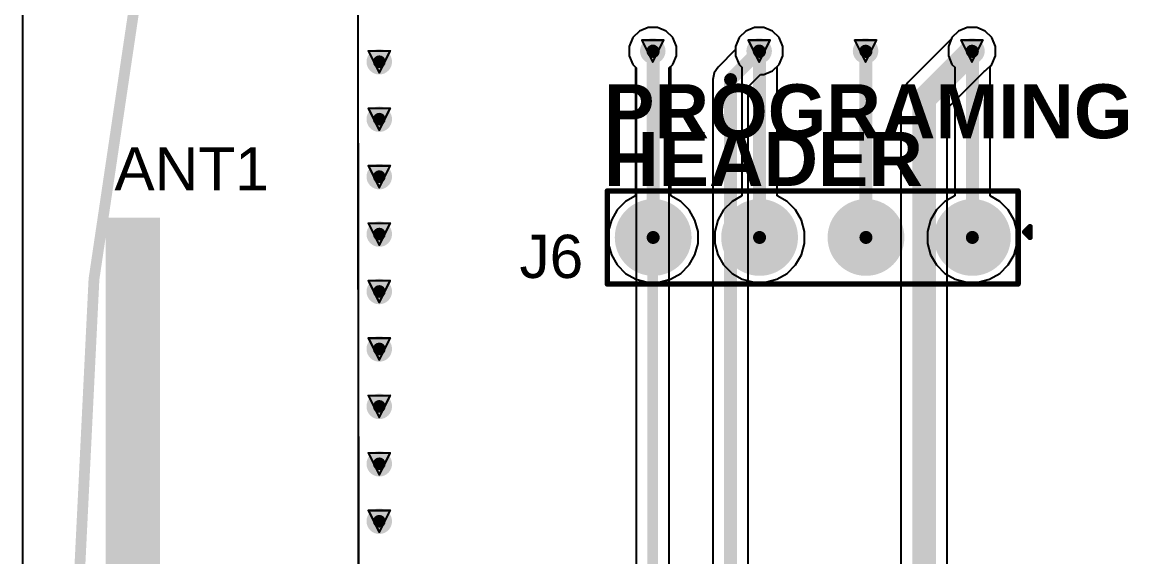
# Model space of a CAD drawing. Header units: inches. Extents: x -89 to 406, y -87 to 102.
# Drawn here: x -88.58 to -62.41, y 2.04 to 14.59 of the extents above; entities that cross this region are included whole.
import ezdxf

# ---------------------------------------------------------------- set-up
doc = ezdxf.new("R2010")
doc.units = ezdxf.units.IN
for name, color, linetype in [('Board_Outline', 56, 'Continuous'), ('Bottom Layer', 5, 'Continuous'), ('Drill Drawing', 1, 'Continuous'), ('Multi-Layer', 9, 'Continuous'), ('Top Layer', 1, 'Continuous'), ('Top Overlay', 2, 'Continuous'), ('Top Paste', 8, 'Continuous'), ('Top Solder', 216, 'Continuous'), ('Via Holes', 16, 'Continuous')]:
    doc.layers.add(name, color=color, linetype=linetype)
doc.styles.add('Arial', font='', dxfattribs={"height": 0.2})
doc.styles.add('Arial_Bold', font='', dxfattribs={"height": 0.2})
doc.styles.get('Arial').set_extended_font_data('Arial')
doc.styles.get('Arial_Bold').set_extended_font_data('Arial', bold=True)

msp = doc.modelspace()

# ---------------------------------------------------------------- hatches: boundary and pattern name
at = {"layer": 'Bottom Layer'}
h = msp.add_hatch(color=5, dxfattribs=at)
edge = h.paths.add_edge_path()
edge.add_arc((-73.762, 13.919), 0.3, 0, 360)
h = msp.add_hatch(color=5, dxfattribs=at)
edge = h.paths.add_edge_path()
edge.add_arc((-71.262, 13.919), 0.3, 0, 360)
h = msp.add_hatch(color=5, dxfattribs=at)
edge = h.paths.add_edge_path()
edge.add_arc((-68.762, 13.919), 0.3, 0, 360)
h = msp.add_hatch(color=5, dxfattribs=at)
edge = h.paths.add_edge_path()
edge.add_arc((-66.262, 13.919), 0.3, 0, 360)
h = msp.add_hatch(color=5, dxfattribs=at)
edge = h.paths.add_edge_path()
edge.add_arc((-80.188, 13.667), 0.3, 0, 360)
h = msp.add_hatch(color=5, dxfattribs=at)
edge = h.paths.add_edge_path()
edge.add_arc((-80.188, 12.317), 0.3, 0, 360)
h = msp.add_hatch(color=5, dxfattribs=at)
edge = h.paths.add_edge_path()
edge.add_arc((-80.188, 10.967), 0.3, 0, 360)
h = msp.add_hatch(color=5, dxfattribs=at)
edge = h.paths.add_edge_path()
edge.add_arc((-80.188, 9.617), 0.3, 0, 360)
h = msp.add_hatch(color=5, dxfattribs=at)
edge = h.paths.add_edge_path()
edge.add_arc((-80.188, 8.268), 0.3, 0, 360)
h = msp.add_hatch(color=5, dxfattribs=at)
edge = h.paths.add_edge_path()
edge.add_arc((-80.188, 6.918), 0.3, 0, 360)
h = msp.add_hatch(color=5, dxfattribs=at)
edge = h.paths.add_edge_path()
edge.add_arc((-80.188, 5.568), 0.3, 0, 360)
h = msp.add_hatch(color=5, dxfattribs=at)
edge = h.paths.add_edge_path()
edge.add_arc((-80.188, 4.219), 0.3, 0, 360)
h = msp.add_hatch(color=5, dxfattribs=at)
edge = h.paths.add_edge_path()
edge.add_arc((-80.188, 4.219), 0.3, 0, 360)
h = msp.add_hatch(color=5, dxfattribs=at)
edge = h.paths.add_edge_path()
edge.add_arc((-80.188, 2.869), 0.3, 0, 360)
at = {"layer": 'Top Layer'}
h = msp.add_hatch(color=1, dxfattribs=at)
edge = h.paths.add_edge_path()
edge.add_arc((-73.762, 13.919), 0.3, 0, 360)
h = msp.add_hatch(color=1, dxfattribs=at)
edge = h.paths.add_edge_path()
edge.add_arc((-71.262, 13.919), 0.3, 0, 360)
h = msp.add_hatch(color=1, dxfattribs=at)
edge = h.paths.add_edge_path()
edge.add_arc((-68.762, 13.919), 0.3, 0, 360)
h = msp.add_hatch(color=1, dxfattribs=at)
edge = h.paths.add_edge_path()
edge.add_arc((-66.262, 13.919), 0.3, 0, 360)
h = msp.add_hatch(color=1, dxfattribs=at)
edge = h.paths.add_edge_path()
edge.add_arc((-80.188, 13.667), 0.3, 0, 360)
h = msp.add_hatch(color=1, dxfattribs=at)
edge = h.paths.add_edge_path()
edge.add_arc((-80.188, 12.317), 0.3, 0, 360)
h = msp.add_hatch(color=1, dxfattribs=at)
edge = h.paths.add_edge_path()
edge.add_arc((-80.188, 10.967), 0.3, 0, 360)
h = msp.add_hatch(color=1, dxfattribs=at)
edge = h.paths.add_edge_path()
edge.add_arc((-73.752, 9.538), 0.8, 0, 360)
h = msp.add_hatch(color=1, dxfattribs=at)
edge = h.paths.add_edge_path()
edge.add_arc((-71.252, 9.538), 0.8, 0, 360)
h = msp.add_hatch(color=1, dxfattribs=at)
edge = h.paths.add_edge_path()
edge.add_arc((-68.752, 9.538), 0.8, 0, 360)
h = msp.add_hatch(color=1, dxfattribs=at)
edge = h.paths.add_edge_path()
edge.add_arc((-66.252, 9.538), 0.8, 0, 360)
msp.add_hatch(color=1, dxfattribs=at).paths.add_polyline_path([(-85.344, 10.001), (-86.614, 10.001), (-86.614, 9.246), (-85.344, 9.246)])
h = msp.add_hatch(color=1, dxfattribs=at)
edge = h.paths.add_edge_path()
edge.add_arc((-80.188, 9.617), 0.3, 0, 360)
h = msp.add_hatch(color=1, dxfattribs=at)
edge = h.paths.add_edge_path()
edge.add_arc((-80.188, 8.268), 0.3, 0, 360)
h = msp.add_hatch(color=1, dxfattribs=at)
edge = h.paths.add_edge_path()
edge.add_arc((-80.188, 6.918), 0.3, 0, 360)
h = msp.add_hatch(color=1, dxfattribs=at)
edge = h.paths.add_edge_path()
edge.add_arc((-80.188, 5.568), 0.3, 0, 360)
h = msp.add_hatch(color=1, dxfattribs=at)
edge = h.paths.add_edge_path()
edge.add_arc((-80.188, 4.219), 0.3, 0, 360)
h = msp.add_hatch(color=1, dxfattribs=at)
edge = h.paths.add_edge_path()
edge.add_arc((-80.188, 4.219), 0.3, 0, 360)
h = msp.add_hatch(color=1, dxfattribs=at)
edge = h.paths.add_edge_path()
edge.add_arc((-80.188, 2.869), 0.3, 0, 360)
at = {"layer": 'Top Paste'}
h = msp.add_hatch(color=8, dxfattribs=at)
edge = h.paths.add_edge_path()
edge.add_arc((-73.752, 9.538), 0.8, 0, 360)
h = msp.add_hatch(color=8, dxfattribs=at)
edge = h.paths.add_edge_path()
edge.add_arc((-71.252, 9.538), 0.8, 0, 360)
h = msp.add_hatch(color=8, dxfattribs=at)
edge = h.paths.add_edge_path()
edge.add_arc((-68.752, 9.538), 0.8, 0, 360)
h = msp.add_hatch(color=8, dxfattribs=at)
edge = h.paths.add_edge_path()
edge.add_arc((-66.252, 9.538), 0.8, 0, 360)
at = {"layer": 'Top Solder'}
h = msp.add_hatch(color=216, dxfattribs=at)
edge = h.paths.add_edge_path()
edge.add_arc((-73.752, 9.538), 0.902, 0, 360)
h = msp.add_hatch(color=216, dxfattribs=at)
edge = h.paths.add_edge_path()
edge.add_arc((-71.252, 9.538), 0.902, 0, 360)
h = msp.add_hatch(color=216, dxfattribs=at)
edge = h.paths.add_edge_path()
edge.add_arc((-68.752, 9.538), 0.902, 0, 360)
h = msp.add_hatch(color=216, dxfattribs=at)
edge = h.paths.add_edge_path()
edge.add_arc((-66.252, 9.538), 0.902, 0, 360)
at = {"layer": 'Via Holes'}
h = msp.add_hatch(color=7, dxfattribs=at)
edge = h.paths.add_edge_path()
edge.add_arc((-73.762, 13.919), 0.15, 0, 360)
h = msp.add_hatch(color=7, dxfattribs=at)
edge = h.paths.add_edge_path()
edge.add_arc((-71.262, 13.919), 0.15, 0, 360)
h = msp.add_hatch(color=7, dxfattribs=at)
edge = h.paths.add_edge_path()
edge.add_arc((-68.762, 13.919), 0.15, 0, 360)
h = msp.add_hatch(color=7, dxfattribs=at)
edge = h.paths.add_edge_path()
edge.add_arc((-66.262, 13.919), 0.15, 0, 360)
h = msp.add_hatch(color=7, dxfattribs=at)
edge = h.paths.add_edge_path()
edge.add_arc((-80.188, 13.667), 0.15, 0, 360)
h = msp.add_hatch(color=7, dxfattribs=at)
edge = h.paths.add_edge_path()
edge.add_arc((-80.188, 12.317), 0.15, 0, 360)
h = msp.add_hatch(color=7, dxfattribs=at)
edge = h.paths.add_edge_path()
edge.add_arc((-80.188, 10.967), 0.15, 0, 360)
h = msp.add_hatch(color=7, dxfattribs=at)
edge = h.paths.add_edge_path()
edge.add_arc((-80.188, 9.617), 0.15, 0, 360)
h = msp.add_hatch(color=7, dxfattribs=at)
edge = h.paths.add_edge_path()
edge.add_arc((-80.188, 8.268), 0.15, 0, 360)
h = msp.add_hatch(color=7, dxfattribs=at)
edge = h.paths.add_edge_path()
edge.add_arc((-80.188, 6.918), 0.15, 0, 360)
h = msp.add_hatch(color=7, dxfattribs=at)
edge = h.paths.add_edge_path()
edge.add_arc((-80.188, 5.568), 0.15, 0, 360)
h = msp.add_hatch(color=7, dxfattribs=at)
edge = h.paths.add_edge_path()
edge.add_arc((-80.188, 4.219), 0.15, 0, 360)
h = msp.add_hatch(color=7, dxfattribs=at)
edge = h.paths.add_edge_path()
edge.add_arc((-80.188, 4.219), 0.15, 0, 360)
h = msp.add_hatch(color=7, dxfattribs=at)
edge = h.paths.add_edge_path()
edge.add_arc((-80.188, 2.869), 0.15, 0, 360)

# ---------------------------------------------------------------- linework, layer by layer
at = {"layer": 'Board_Outline'}
msp.add_lwpolyline([(87.312, 0, 0.254, 0.254, 1), (-87.312, 0, 0.254, 0.254, 1)], format="xyseb", close=True, dxfattribs=at)
at = {"layer": 'Bottom Layer'}
for p, q in [((-80.644, -32.791), (-80.698, 32.66)), ((-73.872, 14.473), (-74.075, 14.389)), ((-73.651, 14.473), (-73.872, 14.473)), ((-73.448, 14.389), (-73.651, 14.473)), ((-71.372, 14.473), (-71.575, 14.389)), ((-71.151, 14.473), (-71.372, 14.473)), ((-70.948, 14.389), (-71.151, 14.473)), ((-66.372, 14.473), (-66.575, 14.389)), ((-66.151, 14.473), (-66.372, 14.473)), ((-65.948, 14.389), (-66.151, 14.473)), ((-74.231, 14.233), (-74.316, 14.029)), ((-74.075, 14.389), (-74.231, 14.233)), ((-73.292, 14.233), (-73.448, 14.389)), ((-73.208, 14.029), (-73.292, 14.233)), ((-71.731, 14.233), (-71.816, 14.029)), ((-71.575, 14.389), (-71.731, 14.233)), ((-70.792, 14.233), (-70.948, 14.389)), ((-70.708, 14.029), (-70.792, 14.233)), ((-66.741, 14.209), (-67.771, 13.179)), ((-66.731, 14.233), (-66.741, 14.209)), ((-66.575, 14.389), (-66.731, 14.233)), ((-65.792, 14.233), (-65.948, 14.389)), ((-65.708, 14.029), (-65.792, 14.233)), ((-74.316, 14.029), (-74.316, 13.809)), ((-73.208, 13.809), (-73.208, 14.029)), ((-71.816, 13.951), (-72.226, 13.541)), ((-71.816, 14.029), (-71.816, 13.951)), ((-70.708, 13.809), (-70.708, 14.029)), ((-65.708, 13.809), (-65.708, 14.029)), ((-74.316, 13.809), (-74.231, 13.605)), ((-74.231, 13.605), (-74.15, 13.524)), ((-73.373, 13.524), (-73.292, 13.605)), ((-73.292, 13.605), (-73.208, 13.809)), ((-70.948, 13.45), (-70.792, 13.605)), ((-70.792, 13.605), (-70.708, 13.809)), ((-65.948, 13.45), (-65.792, 13.605)), ((-65.792, 13.605), (-65.708, 13.809)), ((-74.15, 13.524), (-74.15, -6.666)), ((-73.373, -6.666), (-73.373, 13.524)), ((-72.316, 13.407), (-72.347, 13.248)), ((-72.226, 13.541), (-72.316, 13.407)), ((-71.518, 13.076), (-71.23, 13.365)), ((-71.23, 13.365), (-71.151, 13.365)), ((-71.151, 13.365), (-70.948, 13.45)), ((-66.842, 12.569), (-65.972, 13.439)), ((-65.972, 13.439), (-65.948, 13.45)), ((-72.347, 13.248), (-72.347, -5.981)), ((-67.771, 13.179), (-67.889, 13.003)), ((-71.518, -5.981), (-71.518, 13.076)), ((-67.889, 13.003), (-67.93, 12.795)), ((-67.93, 12.795), (-67.93, -3.828)), ((-66.842, -3.737), (-66.842, 12.569))]:
    msp.add_line(p, q, dxfattribs=at)
for points in [[(-67.386, 12.795, 0.559, 0.559, 0), (-66.262, 13.919, 0.559, 0.559, 0)], [(-73.762, -7.061, 0.254, 0.254, 0), (-73.762, 13.945, 0.254, 0.254, 0)], [(-71.933, 13.248, 0.305, 0.305, 0), (-71.262, 13.919, 0.305, 0.305, 0)], [(-71.933, -6.35, 0.305, 0.305, 0), (-71.933, 13.248, 0.305, 0.305, 0)], [(-67.386, -3.962, 0.559, 0.559, 0), (-67.386, 12.795, 0.559, 0.559, 0)]]:
    msp.add_lwpolyline(points, format="xyseb", dxfattribs=at)
for points in [[(-66.401, 13.919, 0.279, 0.279, 1), (-66.122, 13.919, 0.279, 0.279, 1)], [(-73.825, 13.945, 0.127, 0.127, 1), (-73.698, 13.945, 0.127, 0.127, 1)], [(-71.338, 13.919, 0.152, 0.152, 1), (-71.185, 13.919, 0.152, 0.152, 1)], [(-72.009, 13.248, 0.152, 0.152, 1), (-71.857, 13.248, 0.152, 0.152, 1)], [(-72.009, 13.248, 0.152, 0.152, 1), (-71.857, 13.248, 0.152, 0.152, 1)], [(-67.526, 12.795, 0.279, 0.279, 1), (-67.246, 12.795, 0.279, 0.279, 1)], [(-67.526, 12.795, 0.279, 0.279, 1), (-67.246, 12.795, 0.279, 0.279, 1)]]:
    msp.add_lwpolyline(points, format="xyseb", close=True, dxfattribs=at)
at = {"layer": 'Drill Drawing'}
for points in [[(-74.016, 14.173, 0.0508, 0.0508, 0), (-73.508, 14.173, 0.0508, 0.0508, 0)], [(-74.016, 14.173, 0.0508, 0.0508, 0), (-73.762, 13.665, 0.0508, 0.0508, 0)], [(-73.762, 13.665, 0.0508, 0.0508, 0), (-73.508, 14.173, 0.0508, 0.0508, 0)], [(-71.516, 14.173, 0.0508, 0.0508, 0), (-71.008, 14.173, 0.0508, 0.0508, 0)], [(-71.516, 14.173, 0.0508, 0.0508, 0), (-71.262, 13.665, 0.0508, 0.0508, 0)], [(-71.262, 13.665, 0.0508, 0.0508, 0), (-71.008, 14.173, 0.0508, 0.0508, 0)], [(-69.016, 14.173, 0.0508, 0.0508, 0), (-68.508, 14.173, 0.0508, 0.0508, 0)], [(-69.016, 14.173, 0.0508, 0.0508, 0), (-68.762, 13.665, 0.0508, 0.0508, 0)], [(-68.762, 13.665, 0.0508, 0.0508, 0), (-68.508, 14.173, 0.0508, 0.0508, 0)], [(-66.516, 14.173, 0.0508, 0.0508, 0), (-66.008, 14.173, 0.0508, 0.0508, 0)], [(-66.516, 14.173, 0.0508, 0.0508, 0), (-66.262, 13.665, 0.0508, 0.0508, 0)], [(-66.262, 13.665, 0.0508, 0.0508, 0), (-66.008, 14.173, 0.0508, 0.0508, 0)], [(-80.442, 13.921, 0.0508, 0.0508, 0), (-79.934, 13.921, 0.0508, 0.0508, 0)], [(-80.442, 13.921, 0.0508, 0.0508, 0), (-80.188, 13.413, 0.0508, 0.0508, 0)], [(-80.188, 13.413, 0.0508, 0.0508, 0), (-79.934, 13.921, 0.0508, 0.0508, 0)], [(-80.442, 12.571, 0.0508, 0.0508, 0), (-79.934, 12.571, 0.0508, 0.0508, 0)], [(-80.442, 12.571, 0.0508, 0.0508, 0), (-80.188, 12.063, 0.0508, 0.0508, 0)], [(-80.188, 12.063, 0.0508, 0.0508, 0), (-79.934, 12.571, 0.0508, 0.0508, 0)], [(-80.442, 11.221, 0.0508, 0.0508, 0), (-79.934, 11.221, 0.0508, 0.0508, 0)], [(-80.442, 11.221, 0.0508, 0.0508, 0), (-80.188, 10.713, 0.0508, 0.0508, 0)], [(-80.188, 10.713, 0.0508, 0.0508, 0), (-79.934, 11.221, 0.0508, 0.0508, 0)], [(-80.442, 9.871, 0.0508, 0.0508, 0), (-79.934, 9.871, 0.0508, 0.0508, 0)], [(-80.442, 9.871, 0.0508, 0.0508, 0), (-80.188, 9.363, 0.0508, 0.0508, 0)], [(-80.188, 9.363, 0.0508, 0.0508, 0), (-79.934, 9.871, 0.0508, 0.0508, 0)], [(-80.442, 8.522, 0.0508, 0.0508, 0), (-79.934, 8.522, 0.0508, 0.0508, 0)], [(-80.442, 8.522, 0.0508, 0.0508, 0), (-80.188, 8.014, 0.0508, 0.0508, 0)], [(-80.188, 8.014, 0.0508, 0.0508, 0), (-79.934, 8.522, 0.0508, 0.0508, 0)], [(-80.442, 7.172, 0.0508, 0.0508, 0), (-79.934, 7.172, 0.0508, 0.0508, 0)], [(-80.442, 7.172, 0.0508, 0.0508, 0), (-80.188, 6.664, 0.0508, 0.0508, 0)], [(-80.188, 6.664, 0.0508, 0.0508, 0), (-79.934, 7.172, 0.0508, 0.0508, 0)], [(-80.442, 5.822, 0.0508, 0.0508, 0), (-79.934, 5.822, 0.0508, 0.0508, 0)], [(-80.442, 5.822, 0.0508, 0.0508, 0), (-80.188, 5.314, 0.0508, 0.0508, 0)], [(-80.188, 5.314, 0.0508, 0.0508, 0), (-79.934, 5.822, 0.0508, 0.0508, 0)], [(-80.442, 4.473, 0.0508, 0.0508, 0), (-79.934, 4.473, 0.0508, 0.0508, 0)], [(-80.442, 4.473, 0.0508, 0.0508, 0), (-80.188, 3.965, 0.0508, 0.0508, 0)], [(-80.188, 3.965, 0.0508, 0.0508, 0), (-79.934, 4.473, 0.0508, 0.0508, 0)], [(-80.442, 3.123, 0.0508, 0.0508, 0), (-79.934, 3.123, 0.0508, 0.0508, 0)], [(-80.442, 3.123, 0.0508, 0.0508, 0), (-80.188, 2.615, 0.0508, 0.0508, 0)], [(-80.188, 2.615, 0.0508, 0.0508, 0), (-79.934, 3.123, 0.0508, 0.0508, 0)]]:
    msp.add_lwpolyline(points, format="xyseb", dxfattribs=at)
for points in [[(-74.028, 14.173, 0.0254, 0.0254, 1), (-74.003, 14.173, 0.0254, 0.0254, 1)], [(-74.028, 14.173, 0.0254, 0.0254, 1), (-74.003, 14.173, 0.0254, 0.0254, 1)], [(-73.52, 14.173, 0.0254, 0.0254, 1), (-73.495, 14.173, 0.0254, 0.0254, 1)], [(-73.52, 14.173, 0.0254, 0.0254, 1), (-73.495, 14.173, 0.0254, 0.0254, 1)], [(-71.528, 14.173, 0.0254, 0.0254, 1), (-71.503, 14.173, 0.0254, 0.0254, 1)], [(-71.528, 14.173, 0.0254, 0.0254, 1), (-71.503, 14.173, 0.0254, 0.0254, 1)], [(-71.02, 14.173, 0.0254, 0.0254, 1), (-70.995, 14.173, 0.0254, 0.0254, 1)], [(-71.02, 14.173, 0.0254, 0.0254, 1), (-70.995, 14.173, 0.0254, 0.0254, 1)], [(-69.028, 14.173, 0.0254, 0.0254, 1), (-69.003, 14.173, 0.0254, 0.0254, 1)], [(-69.028, 14.173, 0.0254, 0.0254, 1), (-69.003, 14.173, 0.0254, 0.0254, 1)], [(-68.52, 14.173, 0.0254, 0.0254, 1), (-68.495, 14.173, 0.0254, 0.0254, 1)], [(-68.52, 14.173, 0.0254, 0.0254, 1), (-68.495, 14.173, 0.0254, 0.0254, 1)], [(-66.528, 14.173, 0.0254, 0.0254, 1), (-66.503, 14.173, 0.0254, 0.0254, 1)], [(-66.528, 14.173, 0.0254, 0.0254, 1), (-66.503, 14.173, 0.0254, 0.0254, 1)], [(-66.02, 14.173, 0.0254, 0.0254, 1), (-65.995, 14.173, 0.0254, 0.0254, 1)], [(-66.02, 14.173, 0.0254, 0.0254, 1), (-65.995, 14.173, 0.0254, 0.0254, 1)], [(-80.454, 13.921, 0.0254, 0.0254, 1), (-80.429, 13.921, 0.0254, 0.0254, 1)], [(-80.454, 13.921, 0.0254, 0.0254, 1), (-80.429, 13.921, 0.0254, 0.0254, 1)], [(-79.947, 13.921, 0.0254, 0.0254, 1), (-79.921, 13.921, 0.0254, 0.0254, 1)], [(-79.947, 13.921, 0.0254, 0.0254, 1), (-79.921, 13.921, 0.0254, 0.0254, 1)], [(-73.774, 13.665, 0.0254, 0.0254, 1), (-73.749, 13.665, 0.0254, 0.0254, 1)], [(-73.774, 13.665, 0.0254, 0.0254, 1), (-73.749, 13.665, 0.0254, 0.0254, 1)], [(-71.274, 13.665, 0.0254, 0.0254, 1), (-71.249, 13.665, 0.0254, 0.0254, 1)], [(-71.274, 13.665, 0.0254, 0.0254, 1), (-71.249, 13.665, 0.0254, 0.0254, 1)], [(-68.774, 13.665, 0.0254, 0.0254, 1), (-68.749, 13.665, 0.0254, 0.0254, 1)], [(-68.774, 13.665, 0.0254, 0.0254, 1), (-68.749, 13.665, 0.0254, 0.0254, 1)], [(-66.274, 13.665, 0.0254, 0.0254, 1), (-66.249, 13.665, 0.0254, 0.0254, 1)], [(-66.274, 13.665, 0.0254, 0.0254, 1), (-66.249, 13.665, 0.0254, 0.0254, 1)], [(-80.201, 13.413, 0.0254, 0.0254, 1), (-80.175, 13.413, 0.0254, 0.0254, 1)], [(-80.201, 13.413, 0.0254, 0.0254, 1), (-80.175, 13.413, 0.0254, 0.0254, 1)], [(-80.454, 12.571, 0.0254, 0.0254, 1), (-80.429, 12.571, 0.0254, 0.0254, 1)], [(-80.454, 12.571, 0.0254, 0.0254, 1), (-80.429, 12.571, 0.0254, 0.0254, 1)], [(-79.947, 12.571, 0.0254, 0.0254, 1), (-79.921, 12.571, 0.0254, 0.0254, 1)], [(-79.947, 12.571, 0.0254, 0.0254, 1), (-79.921, 12.571, 0.0254, 0.0254, 1)], [(-80.201, 12.063, 0.0254, 0.0254, 1), (-80.175, 12.063, 0.0254, 0.0254, 1)], [(-80.201, 12.063, 0.0254, 0.0254, 1), (-80.175, 12.063, 0.0254, 0.0254, 1)], [(-80.454, 11.221, 0.0254, 0.0254, 1), (-80.429, 11.221, 0.0254, 0.0254, 1)], [(-80.454, 11.221, 0.0254, 0.0254, 1), (-80.429, 11.221, 0.0254, 0.0254, 1)], [(-79.947, 11.221, 0.0254, 0.0254, 1), (-79.921, 11.221, 0.0254, 0.0254, 1)], [(-79.947, 11.221, 0.0254, 0.0254, 1), (-79.921, 11.221, 0.0254, 0.0254, 1)], [(-80.201, 10.713, 0.0254, 0.0254, 1), (-80.175, 10.713, 0.0254, 0.0254, 1)], [(-80.201, 10.713, 0.0254, 0.0254, 1), (-80.175, 10.713, 0.0254, 0.0254, 1)], [(-80.454, 9.871, 0.0254, 0.0254, 1), (-80.429, 9.871, 0.0254, 0.0254, 1)], [(-80.454, 9.871, 0.0254, 0.0254, 1), (-80.429, 9.871, 0.0254, 0.0254, 1)], [(-79.947, 9.871, 0.0254, 0.0254, 1), (-79.921, 9.871, 0.0254, 0.0254, 1)], [(-79.947, 9.871, 0.0254, 0.0254, 1), (-79.921, 9.871, 0.0254, 0.0254, 1)], [(-80.201, 9.363, 0.0254, 0.0254, 1), (-80.175, 9.363, 0.0254, 0.0254, 1)], [(-80.201, 9.363, 0.0254, 0.0254, 1), (-80.175, 9.363, 0.0254, 0.0254, 1)], [(-80.454, 8.522, 0.0254, 0.0254, 1), (-80.429, 8.522, 0.0254, 0.0254, 1)], [(-80.454, 8.522, 0.0254, 0.0254, 1), (-80.429, 8.522, 0.0254, 0.0254, 1)], [(-79.947, 8.522, 0.0254, 0.0254, 1), (-79.921, 8.522, 0.0254, 0.0254, 1)], [(-79.947, 8.522, 0.0254, 0.0254, 1), (-79.921, 8.522, 0.0254, 0.0254, 1)], [(-80.201, 8.014, 0.0254, 0.0254, 1), (-80.175, 8.014, 0.0254, 0.0254, 1)], [(-80.201, 8.014, 0.0254, 0.0254, 1), (-80.175, 8.014, 0.0254, 0.0254, 1)], [(-80.454, 7.172, 0.0254, 0.0254, 1), (-80.429, 7.172, 0.0254, 0.0254, 1)], [(-80.454, 7.172, 0.0254, 0.0254, 1), (-80.429, 7.172, 0.0254, 0.0254, 1)], [(-79.947, 7.172, 0.0254, 0.0254, 1), (-79.921, 7.172, 0.0254, 0.0254, 1)], [(-79.947, 7.172, 0.0254, 0.0254, 1), (-79.921, 7.172, 0.0254, 0.0254, 1)], [(-80.201, 6.664, 0.0254, 0.0254, 1), (-80.175, 6.664, 0.0254, 0.0254, 1)], [(-80.201, 6.664, 0.0254, 0.0254, 1), (-80.175, 6.664, 0.0254, 0.0254, 1)], [(-80.454, 5.822, 0.0254, 0.0254, 1), (-80.429, 5.822, 0.0254, 0.0254, 1)], [(-80.454, 5.822, 0.0254, 0.0254, 1), (-80.429, 5.822, 0.0254, 0.0254, 1)], [(-79.947, 5.822, 0.0254, 0.0254, 1), (-79.921, 5.822, 0.0254, 0.0254, 1)], [(-79.947, 5.822, 0.0254, 0.0254, 1), (-79.921, 5.822, 0.0254, 0.0254, 1)], [(-80.201, 5.314, 0.0254, 0.0254, 1), (-80.175, 5.314, 0.0254, 0.0254, 1)], [(-80.201, 5.314, 0.0254, 0.0254, 1), (-80.175, 5.314, 0.0254, 0.0254, 1)], [(-80.454, 4.473, 0.0254, 0.0254, 1), (-80.429, 4.473, 0.0254, 0.0254, 1)], [(-80.454, 4.473, 0.0254, 0.0254, 1), (-80.429, 4.473, 0.0254, 0.0254, 1)], [(-79.947, 4.473, 0.0254, 0.0254, 1), (-79.921, 4.473, 0.0254, 0.0254, 1)], [(-79.947, 4.473, 0.0254, 0.0254, 1), (-79.921, 4.473, 0.0254, 0.0254, 1)], [(-80.201, 3.965, 0.0254, 0.0254, 1), (-80.175, 3.965, 0.0254, 0.0254, 1)], [(-80.201, 3.965, 0.0254, 0.0254, 1), (-80.175, 3.965, 0.0254, 0.0254, 1)], [(-80.454, 3.123, 0.0254, 0.0254, 1), (-80.429, 3.123, 0.0254, 0.0254, 1)], [(-80.454, 3.123, 0.0254, 0.0254, 1), (-80.429, 3.123, 0.0254, 0.0254, 1)], [(-79.947, 3.123, 0.0254, 0.0254, 1), (-79.921, 3.123, 0.0254, 0.0254, 1)], [(-79.947, 3.123, 0.0254, 0.0254, 1), (-79.921, 3.123, 0.0254, 0.0254, 1)], [(-80.201, 2.615, 0.0254, 0.0254, 1), (-80.175, 2.615, 0.0254, 0.0254, 1)], [(-80.201, 2.615, 0.0254, 0.0254, 1), (-80.175, 2.615, 0.0254, 0.0254, 1)]]:
    msp.add_lwpolyline(points, format="xyseb", close=True, dxfattribs=at)
at = {"layer": 'Multi-Layer'}
for p, q in [((-88.57, 33.401), (-88.576, -33.63)), ((-80.643, -33.63), (-80.698, 33.401))]:
    msp.add_line(p, q, dxfattribs=at)
at = {"layer": 'Top Layer'}
for p, q in [((-80.665, -7.112), (-80.698, 32.66)), ((-73.872, 14.473), (-74.075, 14.389)), ((-73.651, 14.473), (-73.872, 14.473)), ((-73.448, 14.389), (-73.651, 14.473)), ((-71.372, 14.473), (-71.575, 14.389)), ((-71.151, 14.473), (-71.372, 14.473)), ((-70.948, 14.389), (-71.151, 14.473)), ((-66.372, 14.473), (-66.575, 14.389)), ((-66.151, 14.473), (-66.372, 14.473)), ((-65.948, 14.389), (-66.151, 14.473)), ((-74.231, 14.233), (-74.316, 14.029)), ((-74.075, 14.389), (-74.231, 14.233)), ((-73.292, 14.233), (-73.448, 14.389)), ((-73.208, 14.029), (-73.292, 14.233)), ((-71.731, 14.233), (-71.816, 14.029)), ((-71.575, 14.389), (-71.731, 14.233)), ((-70.792, 14.233), (-70.948, 14.389)), ((-70.708, 14.029), (-70.792, 14.233)), ((-66.731, 14.233), (-66.816, 14.029)), ((-66.575, 14.389), (-66.731, 14.233)), ((-65.792, 14.233), (-65.948, 14.389)), ((-65.708, 14.029), (-65.792, 14.233)), ((-74.316, 14.029), (-74.316, 13.809)), ((-73.208, 13.809), (-73.208, 14.029)), ((-71.816, 14.029), (-71.816, 13.809)), ((-70.708, 13.809), (-70.708, 14.029)), ((-66.816, 14.029), (-66.816, 13.809)), ((-65.708, 13.809), (-65.708, 14.029)), ((-74.316, 13.809), (-74.231, 13.605)), ((-74.231, 13.605), (-74.167, 13.541)), ((-73.338, 13.559), (-73.292, 13.605)), ((-73.292, 13.605), (-73.208, 13.809)), ((-71.816, 13.809), (-71.731, 13.605)), ((-71.731, 13.605), (-71.667, 13.541)), ((-70.838, 13.559), (-70.792, 13.605)), ((-70.792, 13.605), (-70.708, 13.809)), ((-66.816, 13.809), (-66.731, 13.605)), ((-66.731, 13.605), (-66.667, 13.541)), ((-65.838, 13.559), (-65.792, 13.605)), ((-65.792, 13.605), (-65.708, 13.809)), ((-74.167, 13.541), (-74.167, 10.516)), ((-73.338, 10.516), (-73.338, 13.559)), ((-71.667, 13.541), (-71.667, 10.516)), ((-70.838, 10.516), (-70.838, 13.559)), ((-66.667, 13.541), (-66.667, 10.516)), ((-65.838, 10.516), (-65.838, 13.559)), ((-74.167, 10.516), (-74.4, 10.381)), ((-73.105, 10.381), (-73.338, 10.516)), ((-71.667, 10.516), (-71.9, 10.381)), ((-70.605, 10.381), (-70.838, 10.516)), ((-66.667, 10.516), (-66.9, 10.381)), ((-65.605, 10.381), (-65.838, 10.516)), ((-74.4, 10.381), (-74.596, 10.185)), ((-72.909, 10.185), (-73.105, 10.381)), ((-71.9, 10.381), (-72.096, 10.185)), ((-70.409, 10.185), (-70.605, 10.381)), ((-66.9, 10.381), (-67.096, 10.185)), ((-65.409, 10.185), (-65.605, 10.381)), ((-74.735, 9.945), (-74.806, 9.676)), ((-74.596, 10.185), (-74.735, 9.945)), ((-72.77, 9.945), (-72.909, 10.185)), ((-72.698, 9.676), (-72.77, 9.945)), ((-72.235, 9.945), (-72.306, 9.676)), ((-72.096, 10.185), (-72.235, 9.945)), ((-70.27, 9.945), (-70.409, 10.185)), ((-70.198, 9.676), (-70.27, 9.945)), ((-67.235, 9.945), (-67.306, 9.676)), ((-67.096, 10.185), (-67.235, 9.945)), ((-65.27, 9.945), (-65.409, 10.185)), ((-65.198, 9.676), (-65.27, 9.945)), ((-74.806, 9.676), (-74.806, 9.399)), ((-72.698, 9.399), (-72.698, 9.676)), ((-72.306, 9.676), (-72.306, 9.399)), ((-70.198, 9.399), (-70.198, 9.676)), ((-67.306, 9.676), (-67.306, 9.399)), ((-65.198, 9.399), (-65.198, 9.676)), ((-74.806, 9.399), (-74.735, 9.131)), ((-72.77, 9.131), (-72.698, 9.399)), ((-72.306, 9.399), (-72.235, 9.131)), ((-70.27, 9.131), (-70.198, 9.399)), ((-67.306, 9.399), (-67.235, 9.131)), ((-65.27, 9.131), (-65.198, 9.399)), ((-74.735, 9.131), (-74.596, 8.891)), ((-72.909, 8.891), (-72.77, 9.131)), ((-72.235, 9.131), (-72.096, 8.891)), ((-70.409, 8.891), (-70.27, 9.131)), ((-67.235, 9.131), (-67.096, 8.891)), ((-65.409, 8.891), (-65.27, 9.131)), ((-74.596, 8.891), (-74.4, 8.694)), ((-74.4, 8.694), (-74.159, 8.556)), ((-73.346, 8.556), (-73.105, 8.694)), ((-73.105, 8.694), (-72.909, 8.891)), ((-72.096, 8.891), (-71.9, 8.694)), ((-71.9, 8.694), (-71.659, 8.556)), ((-70.846, 8.556), (-70.605, 8.694)), ((-70.605, 8.694), (-70.409, 8.891)), ((-67.096, 8.891), (-66.9, 8.694)), ((-66.9, 8.694), (-66.659, 8.556)), ((-65.846, 8.556), (-65.605, 8.694)), ((-65.605, 8.694), (-65.409, 8.891)), ((-74.159, 8.556), (-73.891, 8.484)), ((-73.891, 8.484), (-73.614, 8.484)), ((-73.614, 8.484), (-73.346, 8.556)), ((-71.659, 8.556), (-71.391, 8.484)), ((-71.391, 8.484), (-71.114, 8.484)), ((-71.114, 8.484), (-70.846, 8.556)), ((-66.659, 8.556), (-66.391, 8.484)), ((-66.391, 8.484), (-66.114, 8.484)), ((-66.114, 8.484), (-65.846, 8.556))]:
    msp.add_line(p, q, dxfattribs=at)
for points in [[(-73.752, 9.538, 0.305, 0.305, 0), (-73.752, 13.91, 0.305, 0.305, 0)], [(-71.252, 9.538, 0.305, 0.305, 0), (-71.252, 13.91, 0.305, 0.305, 0)], [(-68.752, 9.538, 0.305, 0.305, 0), (-68.752, 13.91, 0.305, 0.305, 0)], [(-66.252, 9.538, 0.305, 0.305, 0), (-66.252, 13.91, 0.305, 0.305, 0)], [(-85.978, -6.543, 1.27, 1.27, 0), (-85.978, 9.298, 1.27, 1.27, 0)]]:
    msp.add_lwpolyline(points, format="xyseb", dxfattribs=at)
for points in [[(-73.829, 13.91, 0.152, 0.152, 1), (-73.676, 13.91, 0.152, 0.152, 1)], [(-71.329, 13.91, 0.152, 0.152, 1), (-71.176, 13.91, 0.152, 0.152, 1)], [(-68.829, 13.91, 0.152, 0.152, 1), (-68.676, 13.91, 0.152, 0.152, 1)], [(-66.329, 13.91, 0.152, 0.152, 1), (-66.176, 13.91, 0.152, 0.152, 1)], [(-86.296, 9.298, 0.635, 0.635, 1), (-85.661, 9.298, 0.635, 0.635, 1)], [(-73.829, 9.538, 0.152, 0.152, 1), (-73.676, 9.538, 0.152, 0.152, 1)], [(-71.329, 9.538, 0.152, 0.152, 1), (-71.176, 9.538, 0.152, 0.152, 1)], [(-68.829, 9.538, 0.152, 0.152, 1), (-68.676, 9.538, 0.152, 0.152, 1)], [(-66.329, 9.538, 0.152, 0.152, 1), (-66.176, 9.538, 0.152, 0.152, 1)]]:
    msp.add_lwpolyline(points, format="xyseb", close=True, dxfattribs=at)
at = {"layer": 'Top Overlay'}
for points in [[(-74.828, 8.445, 0.127, 0.127, 0), (-74.828, 10.63, 0.127, 0.127, 0)], [(-74.828, 10.63, 0.127, 0.127, 0), (-65.176, 10.63, 0.127, 0.127, 0)], [(-65.176, 8.445, 0.127, 0.127, 0), (-65.176, 10.63, 0.127, 0.127, 0)], [(-65.024, 9.665, 0.127, 0.127, 0), (-64.897, 9.792, 0.127, 0.127, 0)], [(-65.024, 9.665, 0.127, 0.127, 0), (-64.897, 9.538, 0.127, 0.127, 0)], [(-64.897, 9.538, 0.127, 0.127, 0), (-64.897, 9.792, 0.127, 0.127, 0)], [(-74.828, 8.445, 0.127, 0.127, 0), (-65.176, 8.445, 0.127, 0.127, 0)]]:
    msp.add_lwpolyline(points, format="xyseb", dxfattribs=at)
for points in [[(-74.86, 10.63, 0.0635, 0.0635, 1), (-74.797, 10.63, 0.0635, 0.0635, 1)], [(-74.86, 10.63, 0.0635, 0.0635, 1), (-74.797, 10.63, 0.0635, 0.0635, 1)], [(-65.208, 10.63, 0.0635, 0.0635, 1), (-65.145, 10.63, 0.0635, 0.0635, 1)], [(-65.208, 10.63, 0.0635, 0.0635, 1), (-65.145, 10.63, 0.0635, 0.0635, 1)], [(-65.056, 9.665, 0.0635, 0.0635, 1), (-64.992, 9.665, 0.0635, 0.0635, 1)], [(-65.056, 9.665, 0.0635, 0.0635, 1), (-64.992, 9.665, 0.0635, 0.0635, 1)], [(-64.929, 9.792, 0.0635, 0.0635, 1), (-64.865, 9.792, 0.0635, 0.0635, 1)], [(-64.929, 9.792, 0.0635, 0.0635, 1), (-64.865, 9.792, 0.0635, 0.0635, 1)], [(-64.929, 9.538, 0.0635, 0.0635, 1), (-64.865, 9.538, 0.0635, 0.0635, 1)], [(-64.929, 9.538, 0.0635, 0.0635, 1), (-64.865, 9.538, 0.0635, 0.0635, 1)], [(-74.86, 8.445, 0.0635, 0.0635, 1), (-74.797, 8.445, 0.0635, 0.0635, 1)], [(-74.86, 8.445, 0.0635, 0.0635, 1), (-74.797, 8.445, 0.0635, 0.0635, 1)], [(-65.208, 8.445, 0.0635, 0.0635, 1), (-65.145, 8.445, 0.0635, 0.0635, 1)], [(-65.208, 8.445, 0.0635, 0.0635, 1), (-65.145, 8.445, 0.0635, 0.0635, 1)]]:
    msp.add_lwpolyline(points, format="xyseb", close=True, dxfattribs=at)

# ---------------------------------------------------------------- texts
at = {"layer": 'Top Overlay', "style": 'Arial_Bold'}
for s, p in [('PROGRAMING', (-74.905, 11.868)), ('HEADER', (-74.905, 10.749))]:
    msp.add_text(s, height=1.27, rotation=360, dxfattribs=at).set_placement(p)
at = {"layer": 'Top Overlay', "style": 'Arial'}
for s, p in [('ANT1', (-86.411, 10.643)), ('J6', (-76.894, 8.585))]:
    msp.add_text(s, height=1.016, dxfattribs=at).set_placement(p)

doc.saveas('drawing.dxf')
